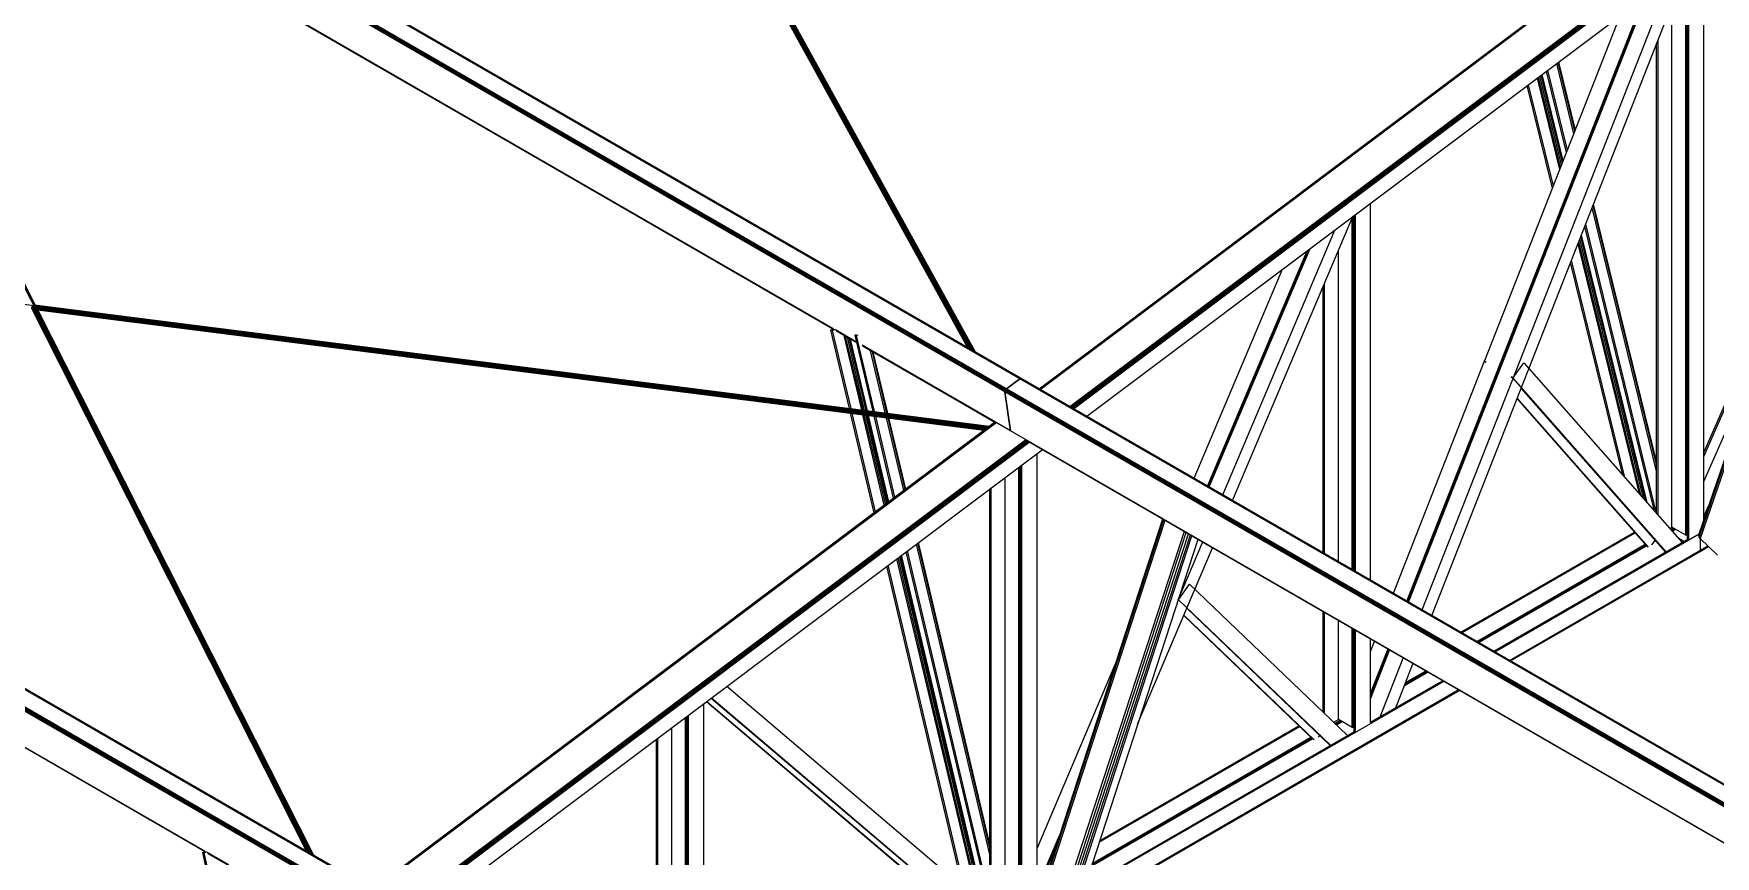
# Model space of a CAD drawing. Header units: millimetres. Extents: x 357 to 945, y 547 to 720.
# Drawn here: x 574.803 to 578.325, y 663.8 to 665.524 of the extents above; entities that cross this region are included whole.
import ezdxf

# ---------------------------------------------------------------- set-up
doc = ezdxf.new("R2010")
doc.units = ezdxf.units.MM
doc.layers.add('PLANTA-VIS', color=7, linetype='Continuous')

msp = doc.modelspace()

# ---------------------------------------------------------------- linework, layer by layer
at = {"layer": 'PLANTA-VIS', "extrusion": (6.79673e-13, 0.816497, 0.57735)}
for p, q in [((576.76911, 664.86045), (575.47009, 667.21658)), ((576.86796, 664.80109), (573.43849, 666.7811)), ((576.86934, 664.80182), (573.43987, 666.78182)), ((576.87059, 664.80186), (573.44112, 666.78187)), ((576.83702, 664.77372), (573.40755, 666.75372)), ((576.83709, 664.77535), (573.40762, 666.75535)), ((576.83767, 664.77713), (573.40821, 666.75714)), ((576.83869, 664.77879), (573.40922, 666.7588)), ((576.83999, 664.78008), (573.41052, 666.76009)), ((576.47781, 664.90568), (573.8154, 666.44283)), ((575.38328, 663.80609), (574.15637, 666.23056)), ((574.80301, 664.95526), (574.15731, 666.2312)), ((574.80348, 664.95549), (574.15778, 666.23143)), ((574.80394, 664.95565), (574.15824, 666.23159)), ((574.80438, 664.95574), (574.15869, 666.23168)), ((574.8048, 664.95576), (574.1591, 666.2317)), ((574.80518, 664.95571), (574.15949, 666.23165)), ((574.80548, 664.95567), (574.15983, 666.23153)), ((576.47698, 664.9052), (574.15984, 666.243)), ((574.8057, 664.95565), (574.16014, 666.23134)), ((574.80584, 664.95563), (574.16039, 666.23108)), ((574.80588, 664.95562), (574.16059, 666.23076)), ((576.47689, 664.90515), (574.16209, 666.24161)), ((576.7642, 664.86329), (576.15462, 665.96892)), ((576.76514, 664.86274), (576.15497, 665.96946)), ((576.76612, 664.86218), (576.15535, 665.96998)), ((576.76711, 664.8616), (576.15576, 665.97047)), ((576.76812, 664.86102), (576.15619, 665.97091)), ((576.77007, 664.8599), (576.15738, 665.97117)), ((576.77099, 664.85937), (576.15835, 665.97055)), ((576.77185, 664.85887), (576.15931, 665.96989)), ((576.77264, 664.85841), (576.16022, 665.9692)), ((576.76005, 664.86568), (576.15361, 665.96563)), ((576.76051, 664.86542), (576.15364, 665.96614)), ((576.75972, 664.86587), (576.15364, 665.96516)), ((576.76107, 664.86509), (576.15373, 665.96667)), ((576.7595, 664.866), (576.15373, 665.96473)), ((576.76173, 664.86471), (576.15387, 665.96723)), ((576.75941, 664.86605), (576.15387, 665.96436)), ((576.76248, 664.86428), (576.15407, 665.96779)), ((576.76331, 664.8638), (576.15432, 665.96836)), ((576.77335, 664.858), (576.1611, 665.9685)), ((576.77397, 664.85764), (576.16191, 665.96778)), ((576.77448, 664.85735), (576.16265, 665.96707)), ((576.77488, 664.85712), (576.16331, 665.96637)), ((576.77516, 664.85695), (576.16387, 665.9657)), ((576.77532, 664.85686), (576.16433, 665.96506)), ((576.77536, 664.85684), (576.16469, 665.96447)), ((575.47142, 663.75292), (572.04195, 665.73292)), ((575.4728, 663.75364), (572.04333, 665.73364)), ((575.47405, 663.75368), (572.04459, 665.73369)), ((575.44049, 663.72554), (572.01102, 665.70555)), ((575.44055, 663.72717), (572.01108, 665.70718)), ((575.44114, 663.72896), (572.01167, 665.70896)), ((575.44216, 663.73061), (572.01269, 665.71062)), ((575.44346, 663.7319), (572.01399, 665.71191)), ((576.90886, 664.77977), (578.12812, 665.6949)), ((576.90942, 664.77944), (578.12887, 665.6947)), ((576.91077, 664.77866), (578.13039, 665.69406)), ((576.97299, 664.74274), (578.19261, 665.65813)), ((576.9749, 664.74164), (578.19435, 665.6569)), ((576.97709, 664.74038), (578.19635, 665.6555)), ((576.97921, 664.73915), (578.19845, 665.65425)), ((576.98096, 664.73814), (578.2002, 665.65324)), ((577.00833, 664.72234), (578.22756, 665.63744)), ((577.71072, 664.31681), (578.2291, 665.63656)), ((577.73139, 664.30488), (578.24977, 665.62462)), ((578.26285, 664.47339), (578.26285, 665.61707)), ((577.6789, 664.33518), (578.17488, 665.5979)), ((577.68097, 664.33399), (578.17848, 665.6006)), ((577.68243, 664.33314), (578.18103, 665.60252)), ((578.23386, 664.49013), (578.23386, 665.58413)), ((578.26568, 664.47503), (578.26568, 665.61543)), ((578.26639, 664.4645), (578.26639, 665.61503)), ((578.26922, 664.46573), (578.26922, 665.61339)), ((578.30104, 664.5062), (578.30104, 665.59502)), ((577.84219, 664.83925), (578.12568, 665.56097)), ((578.20204, 664.51856), (578.20204, 665.50312)), ((578.20487, 664.51535), (578.20487, 665.51032)), ((578.01333, 665.27494), (577.97154, 665.44529)), ((578.0153, 665.27995), (577.97424, 665.44731)), ((578.02871, 665.31411), (577.99265, 665.46113)), ((578.0308, 665.31942), (577.99551, 665.46328)), ((578.03179, 665.32194), (577.99687, 665.4643)), ((577.98382, 665.19982), (577.93106, 665.4149)), ((577.98579, 665.20483), (577.93376, 665.41693)), ((577.99921, 665.23899), (577.95217, 665.43074)), ((578.00097, 665.24348), (577.95459, 665.43256)), ((578.00294, 665.24849), (577.95729, 665.43459)), ((578.00483, 665.2533), (577.95988, 665.43653)), ((578.00633, 665.25713), (577.96194, 665.43808)), ((578.60852, 665.4043), (578.28995, 664.47345)), ((578.60915, 665.39982), (578.29079, 664.46959)), ((578.60848, 665.40455), (578.29104, 664.47699)), ((578.6122, 665.39742), (578.29344, 664.46598)), ((575.16148, 663.8112), (572.49939, 665.34816)), ((578.04372, 665.25293), (578.04303, 665.25576)), ((578.0458, 665.25824), (578.04511, 665.26107)), ((578.0468, 665.26077), (578.0461, 665.26359)), ((575.16065, 663.81072), (572.7633, 665.19482)), ((578.01983, 665.19212), (578.01914, 665.19495)), ((578.02134, 665.19595), (578.02064, 665.19877)), ((578.02833, 665.21377), (578.02764, 665.21659)), ((578.0303, 665.21878), (578.02961, 665.2216)), ((575.16056, 663.81067), (572.76555, 665.19343)), ((572.99642, 665.18415), (576.80295, 664.70028)), ((577.60277, 664.37914), (577.60277, 665.1685)), ((578.01421, 665.17781), (578.01352, 665.18064)), ((578.01598, 665.18231), (578.01528, 665.18513)), ((578.01794, 665.18732), (578.01725, 665.19014)), ((578.20204, 664.60749), (578.0668, 665.15882)), ((578.20204, 664.6213), (578.06889, 665.16413)), ((578.20204, 664.62787), (578.06988, 665.16665)), ((577.31364, 664.54607), (577.56551, 665.14054)), ((577.56459, 664.40118), (577.56459, 665.13835)), ((577.56741, 664.39955), (577.56741, 665.14197)), ((577.56812, 664.39914), (577.56812, 665.1425)), ((577.57095, 664.39751), (577.57095, 665.14462)), ((577.99883, 665.13865), (577.99813, 665.14147)), ((578.00079, 665.14365), (578.0001, 665.14648)), ((578.20204, 664.51864), (578.05339, 665.12466)), ((578.30104, 664.64612), (578.52228, 665.15266)), ((577.29319, 664.55787), (577.52819, 665.11253)), ((578.17425, 664.5501), (578.04103, 665.0932)), ((578.1785, 664.54528), (578.04292, 665.09801)), ((578.18189, 664.54144), (578.04442, 665.10184)), ((578.19764, 664.52355), (578.05142, 665.11965)), ((578.30104, 664.63801), (578.50946, 665.1152)), ((577.26137, 664.57624), (577.47012, 665.06894)), ((577.26341, 664.57506), (577.47386, 665.07174)), ((577.2649, 664.5742), (577.47658, 665.07379)), ((577.53559, 664.41792), (577.53559, 665.06992)), ((578.16585, 664.55964), (578.0373, 665.0837)), ((578.16982, 664.55513), (578.03906, 665.08819)), ((577.23308, 664.59257), (577.41851, 665.0302)), ((578.13122, 664.59894), (578.02191, 665.04453)), ((578.13564, 664.59392), (578.02388, 665.04954)), ((577.50377, 664.43629), (577.50377, 664.99482)), ((577.5066, 664.43466), (577.5066, 665.0015)), ((575.37484, 663.81096), (574.79898, 664.9489)), ((575.37525, 663.81073), (574.79901, 664.94941)), ((575.37455, 663.81113), (574.79901, 664.94843)), ((575.37576, 663.81043), (574.7991, 664.94995)), ((575.37437, 663.81124), (574.7991, 664.94801)), ((575.37636, 663.81009), (574.79925, 664.9505)), ((575.37431, 663.81127), (574.79925, 664.94763)), ((575.37705, 663.80969), (574.79945, 664.95107)), ((575.37782, 663.80924), (574.79971, 664.95164)), ((575.37865, 663.80876), (574.80001, 664.9522)), ((575.37953, 663.80826), (574.80036, 664.95275)), ((575.38045, 663.80773), (574.80074, 664.95327)), ((575.38139, 663.80718), (574.80116, 664.95376)), ((575.38234, 663.80664), (574.8016, 664.95422)), ((574.80253, 664.95497), (576.80341, 664.70063)), ((575.38419, 663.80557), (574.80277, 664.9545)), ((574.80301, 664.95526), (576.80381, 664.70093)), ((574.80348, 664.95549), (576.80414, 664.70117)), ((574.80357, 664.95397), (576.80242, 664.69988)), ((575.38507, 663.80506), (574.80369, 664.95391)), ((574.80394, 664.95565), (576.80439, 664.70136)), ((574.80438, 664.95574), (576.80456, 664.70149)), ((574.80449, 664.95334), (576.80184, 664.69945)), ((575.3859, 663.80458), (574.8046, 664.95328)), ((574.8048, 664.95576), (576.80464, 664.70155)), ((574.80537, 664.95268), (576.80122, 664.69898)), ((575.38667, 663.80414), (574.80547, 664.95262)), ((574.80621, 664.952), (576.80057, 664.69849)), ((575.38736, 663.80374), (574.80631, 664.95193)), ((574.807, 664.95131), (576.79989, 664.69798)), ((575.38796, 663.80339), (574.80708, 664.95124)), ((574.80772, 664.95062), (576.79921, 664.69747)), ((575.38846, 663.8031), (574.80779, 664.95055)), ((574.80836, 664.94994), (576.79852, 664.69696)), ((575.38887, 663.80287), (574.80842, 664.94987)), ((574.80891, 664.94928), (576.79785, 664.69645)), ((575.38916, 663.8027), (574.80896, 664.94921)), ((574.80936, 664.94864), (576.79719, 664.69596)), ((575.38933, 663.8026), (574.80941, 664.94858)), ((574.80971, 664.94805), (576.79657, 664.69549)), ((575.38939, 663.80256), (574.80974, 664.94799)), ((574.80999, 664.94751), (576.79599, 664.69505)), ((574.81024, 664.94701), (576.79546, 664.69465)), ((574.81047, 664.94656), (576.79498, 664.6943)), ((574.81066, 664.94618), (576.79458, 664.69399)), ((574.81082, 664.94587), (576.79424, 664.69374)), ((574.81094, 664.94563), (576.79399, 664.69355)), ((574.81102, 664.94547), (576.79381, 664.69342)), ((574.81106, 664.94538), (576.79372, 664.69335)), ((574.81107, 664.94538), (576.79372, 664.69335)), ((576.47251, 664.90262), (576.4782, 664.90591)), ((576.47588, 664.90191), (576.47251, 664.90262)), ((576.51129, 664.73884), (576.47251, 664.90262)), ((576.47588, 664.90191), (576.48141, 664.9051)), ((576.5146, 664.73842), (576.47588, 664.90191)), ((576.52646, 664.8776), (576.48213, 664.90319)), ((576.52672, 664.87648), (576.48301, 664.90172)), ((576.52675, 664.87637), (576.48426, 664.9009)), ((576.53697, 664.73557), (576.49997, 664.89183)), ((576.53992, 664.7352), (576.50328, 664.88992)), ((576.54321, 664.73478), (576.50698, 664.88778)), ((576.54637, 664.73438), (576.51052, 664.88573)), ((576.54889, 664.73406), (576.51336, 664.8841)), ((576.52307, 664.89192), (576.52635, 664.89382)), ((576.52644, 664.89121), (576.52307, 664.89192)), ((576.56081, 664.73254), (576.52307, 664.89192)), ((576.52644, 664.89121), (576.52956, 664.89301)), ((576.56411, 664.73212), (576.52644, 664.89121)), ((576.84861, 664.6916), (576.53776, 664.87107)), ((576.81595, 664.70949), (576.53864, 664.8696)), ((576.81547, 664.70968), (576.53989, 664.86878)), ((576.58649, 664.72928), (576.5556, 664.85971)), ((576.58996, 664.72884), (576.55951, 664.85746)), ((576.5916, 664.72863), (576.56134, 664.85639)), ((577.88151, 664.84455), (577.88275, 664.84313)), ((577.88602, 664.85146), (577.88456, 664.85231)), ((577.88748, 664.85516), (577.88601, 664.85601)), ((578.30104, 664.58543), (578.42632, 664.87228)), ((577.65061, 664.35151), (577.84104, 664.83632)), ((577.84049, 664.83694), (577.84219, 664.83925)), ((577.84049, 664.83694), (577.84104, 664.83632)), ((577.84332, 664.83531), (577.84049, 664.83694)), ((577.84332, 664.83531), (577.84502, 664.83761)), ((577.84332, 664.83531), (577.84387, 664.83469)), ((577.8668, 664.80709), (577.86804, 664.80568)), ((577.86722, 664.80818), (577.86847, 664.80677)), ((577.9006, 664.80224), (577.92405, 664.83405)), ((577.92405, 664.83405), (578.25531, 664.45811)), ((576.83709, 664.77535), (576.83702, 664.77372)), ((576.83702, 664.77372), (576.83709, 664.77535)), ((576.84861, 664.6916), (576.83702, 664.77372)), ((579.55938, 663.20196), (576.83702, 664.77372)), ((576.83702, 664.77372), (576.84861, 664.6916)), ((576.83767, 664.77713), (576.83709, 664.77535)), ((576.83709, 664.77535), (576.83767, 664.77713)), ((579.55945, 663.20359), (576.83709, 664.77535)), ((576.83869, 664.77879), (576.83767, 664.77713)), ((576.83767, 664.77713), (576.83869, 664.77879)), ((579.56003, 663.20538), (576.83767, 664.77713)), ((576.83999, 664.78008), (576.83869, 664.77879)), ((576.83869, 664.77879), (576.83999, 664.78008)), ((579.56105, 663.20704), (576.83869, 664.77879)), ((576.86796, 664.80109), (576.83999, 664.78008)), ((576.83999, 664.78008), (576.86796, 664.80109)), ((579.56235, 663.20833), (576.83999, 664.78008)), ((576.86934, 664.80182), (576.86796, 664.80109)), ((576.86796, 664.80109), (576.86934, 664.80182)), ((579.59032, 663.22934), (576.86796, 664.80109)), ((576.87059, 664.80186), (576.86934, 664.80182)), ((576.86934, 664.80182), (576.87059, 664.80186)), ((579.5917, 663.23006), (576.86934, 664.80182)), ((579.59295, 663.23011), (576.87059, 664.80186)), ((577.89777, 664.80387), (577.89947, 664.80618)), ((577.89777, 664.80387), (577.89832, 664.80325)), ((577.9006, 664.80224), (577.89777, 664.80387)), ((577.9006, 664.80224), (578.22119, 664.43841)), ((577.91825, 664.78063), (578.22027, 664.43788)), ((577.90958, 664.75854), (578.18136, 664.45011)), ((577.91001, 664.75963), (578.18419, 664.44848)), ((575.51232, 663.73159), (576.8155, 664.7097)), ((575.51289, 663.73126), (576.81625, 664.70951)), ((575.51423, 663.73049), (576.81777, 664.70886)), ((576.56306, 664.52023), (576.51363, 664.72896)), ((576.56578, 664.52227), (576.51694, 664.72854)), ((576.58421, 664.5361), (576.53931, 664.72569)), ((576.58663, 664.53792), (576.54226, 664.72532)), ((576.58934, 664.53995), (576.54555, 664.7249)), ((576.59194, 664.54191), (576.54871, 664.7245)), ((576.59402, 664.54346), (576.55123, 664.72418)), ((576.60384, 664.55083), (576.56315, 664.72266)), ((576.60656, 664.55288), (576.56645, 664.72224)), ((576.62499, 664.56671), (576.58883, 664.7194)), ((576.62785, 664.56885), (576.5923, 664.71895)), ((576.62919, 664.56987), (576.59394, 664.71875)), ((575.57646, 663.69456), (576.87999, 664.67293)), ((575.57836, 663.69346), (576.88172, 664.67171)), ((575.58055, 663.6922), (576.88373, 664.67031)), ((575.58268, 663.69097), (576.88582, 664.66906)), ((575.58443, 663.68996), (576.88758, 664.66804)), ((576.84888, 664.6909), (576.84861, 664.6916)), ((579.20017, 663.33393), (576.84861, 664.6916)), ((576.84861, 664.6916), (576.84888, 664.6909)), ((579.19934, 663.33345), (576.8822, 664.67125)), ((579.19925, 663.3334), (576.88445, 664.66985)), ((575.61179, 663.67416), (576.91494, 664.65225)), ((576.9045, 663.70137), (576.9045, 664.64441)), ((576.86632, 663.6671), (576.86632, 664.61575)), ((576.86915, 663.66874), (576.86915, 664.61788)), ((576.86985, 663.65821), (576.86985, 664.61841)), ((576.87268, 663.65944), (576.87268, 664.62053)), ((576.80551, 663.69822), (576.80551, 664.57011)), ((576.80834, 663.68662), (576.80834, 664.57223)), ((576.83733, 663.68384), (576.83733, 664.59399)), ((578.26568, 664.56517), (578.26639, 664.56679)), ((578.19622, 664.52936), (578.19176, 664.53023)), ((578.26568, 664.55706), (578.26639, 664.55868)), ((578.30104, 664.51245), (578.31092, 664.53508)), ((577.16703, 664.5067), (576.89332, 663.66688)), ((577.1688, 664.50568), (576.89417, 663.66305)), ((577.16698, 664.50673), (576.8944, 663.67039)), ((577.17202, 664.50382), (576.89683, 663.65948)), ((578.22938, 664.48754), (578.23386, 664.49013)), ((578.26285, 664.47339), (578.23386, 664.49013)), ((578.26568, 664.50448), (578.26639, 664.5061)), ((578.26639, 664.49846), (578.26568, 664.49887)), ((578.30104, 664.50662), (578.30171, 664.50815)), ((576.80551, 663.80438), (576.65154, 664.45455)), ((576.80551, 663.81861), (576.65441, 664.4567)), ((576.80551, 663.82531), (576.65575, 664.45771)), ((577.21207, 664.4807), (576.93323, 663.62515)), ((577.21624, 664.47829), (576.93728, 663.6224)), ((577.22072, 664.4757), (576.94211, 663.62086)), ((577.22485, 664.47332), (576.947, 663.62079)), ((577.22799, 664.4715), (576.95119, 663.6222)), ((577.24104, 664.46397), (576.97028, 663.63322)), ((577.19982, 664.33751), (577.25097, 664.45824)), ((577.79206, 664.26985), (578.15537, 664.4796)), ((577.79418, 664.26862), (578.1568, 664.47798)), ((577.86065, 664.23025), (578.26886, 664.46593)), ((577.86277, 664.22902), (578.29078, 664.47613)), ((578.19213, 664.45306), (578.19886, 664.46218)), ((578.1979, 664.46088), (578.19929, 664.46169)), ((578.23147, 664.48516), (578.23697, 664.48834)), ((578.23213, 664.48442), (578.23794, 664.48778)), ((578.2329, 664.48354), (578.2391, 664.48711)), ((578.23368, 664.48266), (578.24024, 664.48645)), ((578.23433, 664.48192), (578.24121, 664.48589)), ((578.25875, 664.46009), (578.24819, 664.46619)), ((578.25875, 664.46009), (578.24819, 664.46619)), ((578.26285, 664.47339), (578.26568, 664.47503)), ((578.28995, 664.47345), (578.29104, 664.47699)), ((578.29079, 664.46959), (578.28995, 664.47345)), ((578.29344, 664.46598), (578.29079, 664.46959)), ((578.3297, 664.43123), (578.29344, 664.46598)), ((578.29411, 664.44213), (578.29411, 664.46534)), ((578.29411, 664.44213), (578.29411, 664.46534)), ((576.77661, 663.72358), (576.61077, 664.42395)), ((576.7792, 663.72475), (576.61319, 664.42577)), ((576.78219, 663.72556), (576.6159, 664.4278)), ((576.78518, 663.72589), (576.6185, 664.42975)), ((576.78767, 663.72571), (576.62058, 664.43131)), ((576.80471, 663.70258), (576.6304, 664.43868)), ((576.80551, 663.71273), (576.63312, 664.44072)), ((577.11498, 664.07719), (577.27142, 664.44643)), ((577.8253, 664.25066), (578.17778, 664.45417)), ((577.82627, 664.2501), (578.17844, 664.45342)), ((577.82742, 664.24943), (578.17922, 664.45254)), ((577.82857, 664.24877), (578.17999, 664.45166)), ((577.82954, 664.24821), (578.18064, 664.45092)), ((577.89389, 664.21106), (578.29411, 664.44213)), ((577.89519, 664.21031), (578.29378, 664.44044)), ((577.89565, 664.21004), (578.29286, 664.43938)), ((578.29286, 664.43938), (578.31055, 664.44959)), ((578.29378, 664.44044), (578.29286, 664.43938)), ((578.29378, 664.44044), (578.29286, 664.43938)), ((578.29378, 664.44044), (578.3102, 664.44992)), ((578.29411, 664.44213), (578.29378, 664.44044)), ((578.29411, 664.44213), (578.29378, 664.44044)), ((578.29411, 664.44213), (578.30922, 664.45086)), ((576.74841, 663.73751), (576.58962, 664.40808)), ((576.75242, 663.73411), (576.59234, 664.41012)), ((577.20078, 664.33781), (577.22338, 664.37051)), ((577.22338, 664.37051), (577.55464, 664.05357)), ((577.20078, 664.33781), (577.51923, 664.03313)), ((577.21798, 664.32029), (577.51853, 664.03273)), ((577.21142, 664.30482), (577.48175, 664.04619)), ((577.21175, 664.30559), (577.48458, 664.04456)), ((577.50377, 664.10223), (577.50377, 664.31228)), ((577.5066, 664.09953), (577.5066, 664.31065)), ((577.53559, 664.08699), (577.53559, 664.29391)), ((577.56459, 664.07025), (577.56459, 664.27717)), ((577.56741, 664.07188), (577.56741, 664.27554)), ((577.56812, 664.06136), (577.56812, 664.27513)), ((577.57095, 664.06258), (577.57095, 664.2735)), ((577.60277, 664.08095), (577.60277, 664.25513)), ((577.60277, 664.22971), (577.61091, 664.25043)), ((577.60277, 664.14137), (577.63919, 664.2341)), ((577.60277, 664.13491), (577.64126, 664.2329)), ((577.60277, 664.13033), (577.64273, 664.23206)), ((577.62277, 664.09291), (577.67101, 664.21573)), ((576.9045, 663.81707), (577.06789, 664.2027)), ((577.65556, 664.11184), (577.69168, 664.20379)), ((577.67381, 664.1583), (577.72214, 664.18621)), ((577.67438, 664.15975), (577.72117, 664.18677)), ((577.67505, 664.16146), (577.72003, 664.18743)), ((577.67573, 664.16318), (577.71888, 664.18809)), ((577.6763, 664.16464), (577.7179, 664.18866)), ((576.25476, 664.15675), (576.85315, 663.64856)), ((576.98736, 663.68565), (577.78825, 664.14804)), ((576.98758, 663.6863), (577.78779, 664.1483)), ((576.98818, 663.68815), (577.78649, 664.14906)), ((577.0026, 663.7324), (577.75538, 664.16702)), ((577.56741, 664.1397), (577.56812, 664.1415)), ((577.56741, 664.14015), (577.56764, 664.14028)), ((577.60277, 664.08136), (577.75326, 664.16824)), ((577.61456, 664.16492), (577.61688, 664.16626)), ((577.6158, 664.16808), (577.61813, 664.16943)), ((576.20623, 663.33096), (576.20623, 664.12032)), ((576.21209, 664.12472), (576.78097, 663.64159)), ((576.21258, 664.12508), (576.7838, 663.63996)), ((576.22183, 664.13203), (576.81621, 663.62724)), ((576.22231, 664.13239), (576.81675, 663.62755)), ((577.50301, 664.10296), (577.50377, 664.10341)), ((576.13906, 663.36974), (576.13906, 664.06991)), ((576.16805, 663.353), (576.16805, 664.09167)), ((576.17088, 663.35137), (576.17088, 664.09379)), ((576.17159, 663.35096), (576.17159, 664.09432)), ((576.17441, 663.34933), (576.17441, 664.09644)), ((577.0344, 663.82996), (577.45434, 664.07241)), ((577.03538, 663.83298), (577.45274, 664.07394)), ((577.52569, 664.08127), (577.53559, 664.08699)), ((577.52803, 664.07903), (577.5387, 664.08519)), ((577.52876, 664.07833), (577.53967, 664.08463)), ((577.52963, 664.0775), (577.54083, 664.08396)), ((577.53049, 664.07667), (577.54197, 664.0833)), ((577.53122, 664.07598), (577.54294, 664.08274)), ((577.56459, 664.07025), (577.53559, 664.08699)), ((577.56459, 664.07025), (577.56741, 664.07188)), ((577.56812, 664.09086), (577.56741, 664.09126)), ((576.10724, 663.38811), (576.10724, 664.04602)), ((576.11007, 663.38648), (576.11007, 664.04815)), ((577.00359, 663.73542), (577.5706, 664.06278)), ((577.01801, 663.77967), (577.48095, 664.04695)), ((577.01846, 663.78105), (577.48022, 664.04765)), ((577.01899, 663.78268), (577.47936, 664.04848)), ((577.01952, 663.78432), (577.47849, 664.04931)), ((577.01998, 663.78571), (577.47776, 664.05001)), ((577.49404, 664.05002), (577.49659, 664.05372)), ((576.9045, 663.73398), (576.95055, 663.84267)), ((575.15671, 663.80844), (575.16232, 663.81168)), ((575.1601, 663.80765), (575.15671, 663.80844)), ((575.19365, 663.64267), (575.15671, 663.80844)), ((575.1601, 663.80765), (575.16556, 663.8108)), ((575.19686, 663.64271), (575.1601, 663.80765)), ((575.21059, 663.78285), (575.16645, 663.80833)), ((575.21084, 663.78174), (575.1673, 663.80688)), ((575.21086, 663.78163), (575.16853, 663.80607)), ((576.9045, 663.72797), (576.94206, 663.81661))]:
    msp.add_line(p, q, dxfattribs=at)

doc.saveas('drawing.dxf')
